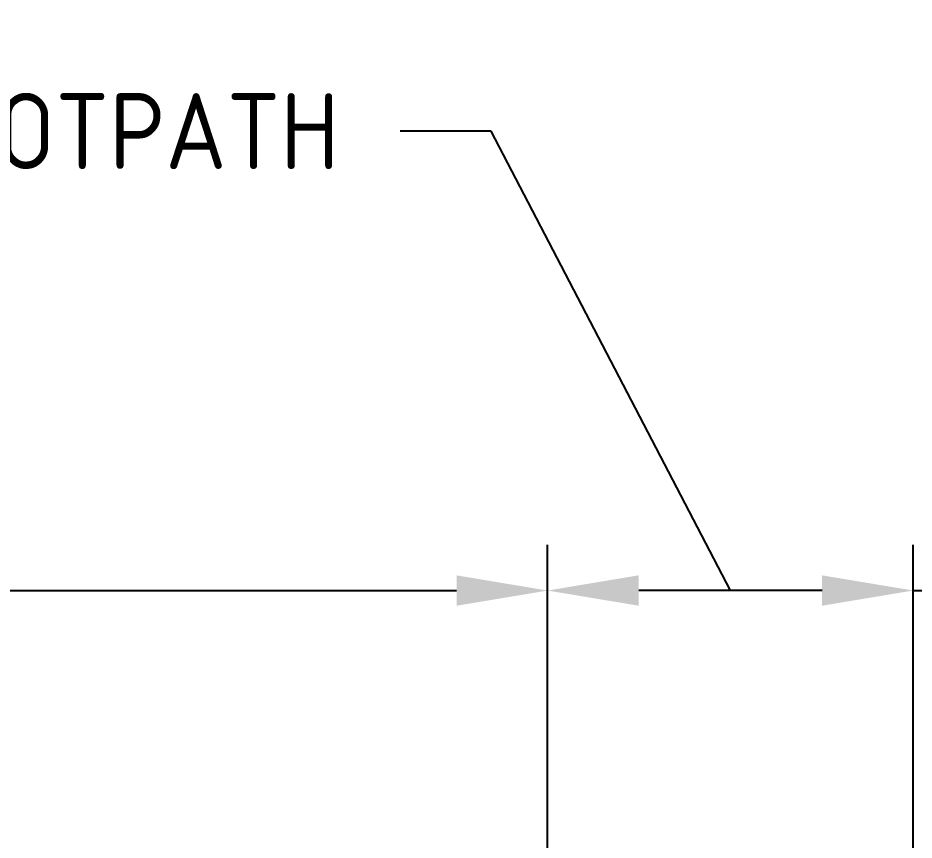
# Model space of a CAD drawing. Header units: metres. Extents: x 507649 to 508899, y 6966965 to 6967377.
# Drawn here: x 508689.31 to 508704.07, y 6967105.19 to 6967118.73 of the extents above; entities that cross this region are included whole.
import ezdxf

# ---------------------------------------------------------------- set-up
doc = ezdxf.new("R2010")
doc.units = ezdxf.units.M
doc.header["$PDMODE"] = 1
doc.layers.get('DEFPOINTS').update_dxf_attribs({"color": 11})
doc.layers.add('C_TEXT_DIMS', color=1, linetype='Continuous')
doc.styles.add('ISOCP', font='isocp.shx')
doc.dimstyles.new('ISOCP Center', dxfattribs={"dimtxt": 2.5, "dimasz": 3, "dimexe": 1.5, "dimexo": 5, "dimgap": 1.5, "dimtad": 0, "dimzin": 0, "dimdsep": 46, "dimtxsty": 'ISOCP', "dimcen": 1, "dimclrd": 256, "dimclre": 256, "dimclrt": 7, "dimadec": 0, "dimazin": 0, "dimtfac": 1, "dimtmove": 0, "dimatfit": 2, "dimfxl": 1, "dimtolj": 1, "dimtzin": 0, "dimlwd": -1, "dimlwe": -1, "dimarcsym": 0})

# ---------------------------------------------------------------- blocks, each defined once
blk = doc.blocks.new('*D18')
at = {"layer": 'C_TEXT_DIMS', "linetype": 'Continuous', "transparency": 16777216}
for p, q in [((508635.415, 6967111.8), (508635.415, 6967110.051)), ((508698.034, 6967104.985), (508698.034, 6967110.051)), ((508636.915, 6967109.301), (508696.534, 6967109.301))]:
    blk.add_line(p, q, dxfattribs=at)
at = {"layer": 'C_TEXT_DIMS', "transparency": 16777216}
for points in [[(508636.915, 6967109.551), (508636.915, 6967109.051), (508635.415, 6967109.301)], [(508696.534, 6967109.551), (508696.534, 6967109.051), (508698.034, 6967109.301)]]:
    blk.add_solid(points, dxfattribs=at)
at = {"layer": 'DEFPOINTS', "color": 0, "transparency": 16777216}
for p in [(508635.415, 6967109.3), (508698.034, 6967109.301), (508698.034, 6967102.485)]:
    blk.add_point(p, dxfattribs=at)
at = {"layer": 'C_TEXT_DIMS', "color": 7, "transparency": 16777216, "insert": (508666.724, 6967110.676), "char_height": 1.25, "attachment_point": 5, "style": 'ISOCP'}
blk.add_mtext('\\A1;PROPOSED LANDSCAPE', dxfattribs=at)
blk = doc.blocks.new('*D19')
at = {"layer": 'C_TEXT_DIMS', "linetype": 'Continuous', "transparency": 16777216}
for p, q in [((508704.052, 6967104.758), (508704.052, 6967110.051)), ((508702.552, 6967109.301), (508701.052, 6967109.301)), ((508704.052, 6967109.301), (508721.399, 6967109.301)), ((508722.899, 6967109.301), (508724.399, 6967109.301))]:
    blk.add_line(p, q, dxfattribs=at)
at = {"layer": 'C_TEXT_DIMS', "transparency": 16777216}
for points in [[(508702.552, 6967109.551), (508702.552, 6967109.051), (508704.052, 6967109.301)], [(508722.899, 6967109.551), (508722.899, 6967109.051), (508721.399, 6967109.301)]]:
    blk.add_solid(points, dxfattribs=at)
at = {"layer": 'DEFPOINTS', "color": 0, "transparency": 16777216}
for p in [(508721.399, 6967109.301), (508704.052, 6967102.258), (508721.399, 6967100.131)]:
    blk.add_point(p, dxfattribs=at)
at = {"layer": 'C_TEXT_DIMS', "color": 7, "transparency": 16777216, "insert": (508713.539, 6967110.548), "char_height": 1.25, "attachment_point": 5, "style": 'ISOCP'}
blk.add_mtext('\\A1;PROPOSED BUILDING ', dxfattribs=at)
blk = doc.blocks.new('*D34')
at = {"layer": 'C_TEXT_DIMS', "linetype": 'Continuous', "transparency": 16777216}
for p, q in [((508697.106, 6967116.864), (508695.606, 6967116.864)), ((508701.043, 6967109.301), (508697.106, 6967116.864)), ((508698.034, 6967104.985), (508698.034, 6967110.051)), ((508704.052, 6967104.758), (508704.052, 6967110.051)), ((508702.552, 6967109.301), (508699.534, 6967109.301))]:
    blk.add_line(p, q, dxfattribs=at)
at = {"layer": 'C_TEXT_DIMS', "transparency": 16777216}
for points in [[(508699.534, 6967109.551), (508699.534, 6967109.051), (508698.034, 6967109.301)], [(508702.552, 6967109.551), (508702.552, 6967109.051), (508704.052, 6967109.301)]]:
    blk.add_solid(points, dxfattribs=at)
at = {"layer": 'DEFPOINTS', "color": 0, "transparency": 16777216}
for p in [(508698.034, 6967109.301), (508698.034, 6967102.485), (508704.052, 6967102.258)]:
    blk.add_point(p, dxfattribs=at)
at = {"layer": 'C_TEXT_DIMS', "color": 7, "transparency": 16777216, "insert": (508686.856, 6967116.864), "char_height": 1.25, "attachment_point": 5, "style": 'ISOCP'}
blk.add_mtext('\\A1;PROPOSED FOOTPATH', dxfattribs=at)

msp = doc.modelspace()

# ---------------------------------------------------------------- dimensions: what is measured, and where the dimension line sits
at = {"layer": 'C_TEXT_DIMS'}
for base, p2, text, override, picture, middle in [((508698.034, 6967109.301), (508698.034, 6967102.485), 'PROPOSED FOOTPATH', {"dimscale": 0}, '*D34', (508694.856, 6967116.864)), ((508721.399, 6967109.301), (508721.399, 6967100.131), 'PROPOSED BUILDING ', {"dimscale": 0, "dimsah": 1, "dimse2": 1, "dimtmove": 1}, '*D19', (508713.539, 6967110.548))]:
    dim = msp.add_linear_dim(base=base, p1=(508704.052, 6967102.258), p2=p2, text=text, dimstyle='ISOCP Center', override=override, dxfattribs=at)
    dim.commit()
    dim.dimension.update_dxf_attribs({"geometry": picture, "text_midpoint": middle, "dimtype": 128})
dim = msp.add_linear_dim(base=(508698.034, 6967109.301), p1=(508635.415, 6967109.3), p2=(508698.034, 6967102.485), text='PROPOSED LANDSCAPE', dimstyle='ISOCP Center', override={"dimscale": 0, "dimtad": 3, "dimsah": 1}, dxfattribs=at)
dim.commit()
dim.dimension.update_dxf_attribs({"geometry": '*D18', "text_midpoint": (508666.724, 6967110.676)})

doc.saveas('drawing.dxf')
